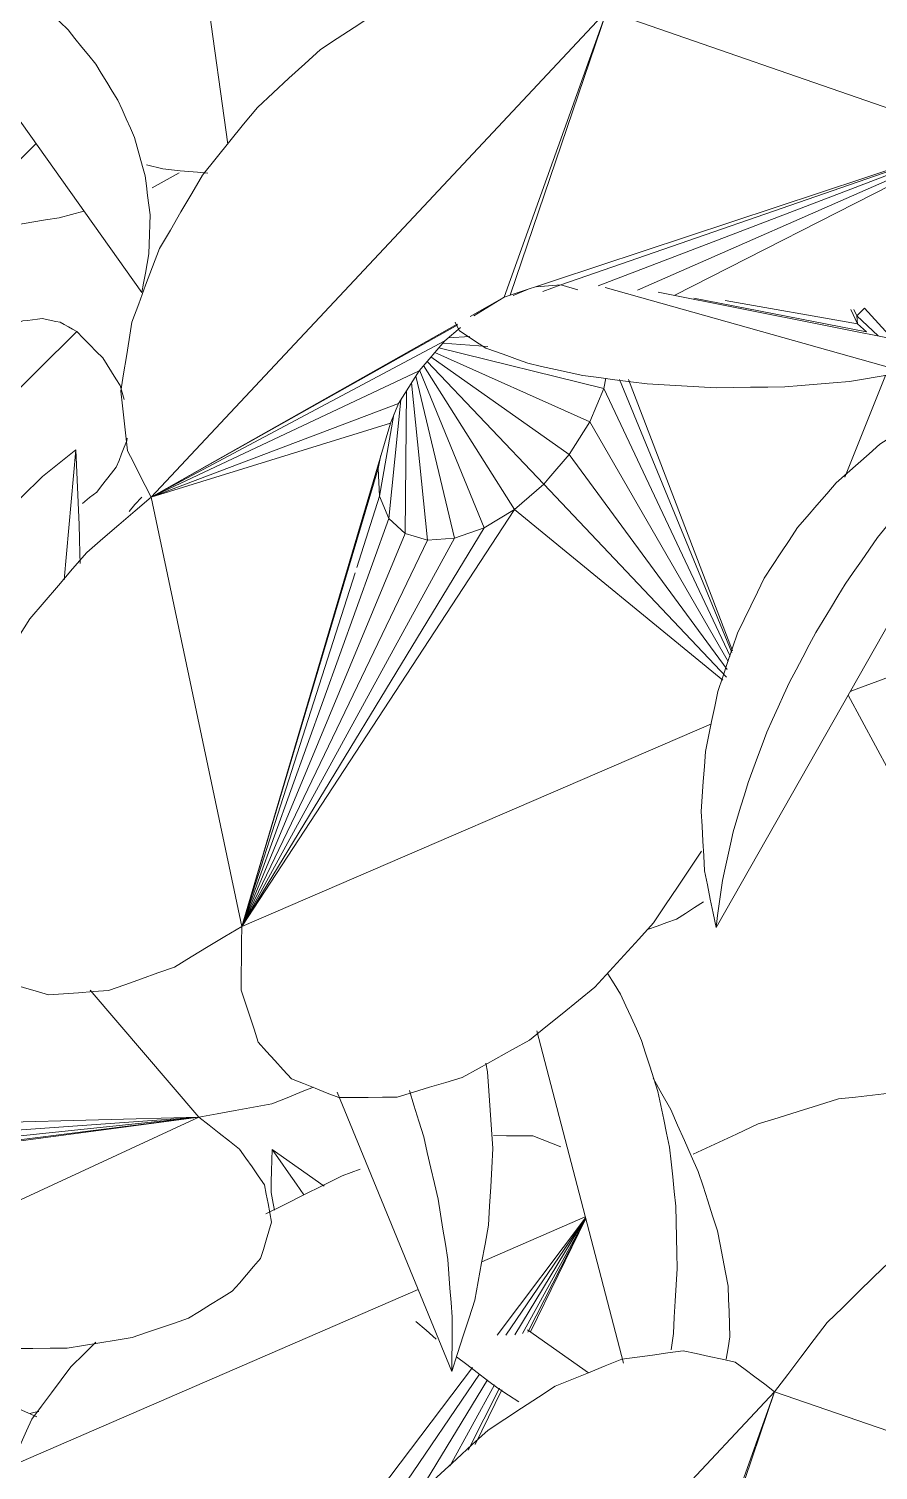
# Model space of a CAD drawing. Header units: metres. Extents: x 10.2 to 20.8, y -0.2 to 6.6.
# Drawn here: x 14.7724 to 14.8318, y 2.3673 to 2.4681 of the extents above; entities that cross this region are included whole.
import ezdxf

# ---------------------------------------------------------------- set-up
doc = ezdxf.new("R2010")
doc.units = ezdxf.units.M
doc.layers.add('Importações nas famílias', color=250, linetype='Continuous', lineweight=5)
doc.layers.add('Vegetação', color=7, linetype='Continuous', lineweight=5)

# ---------------------------------------------------------------- blocks, each defined once
blk = doc.blocks.new('Planta_pergolado_12200 - plantas pergolado_skp_Component_12-V3438-Corte 3')
at = {"layer": 'Importações nas famílias'}
for p, q in [((14.79307, 2.38714), (14.78942, 2.38971)), ((14.81155, 2.37407), (14.80729, 2.37708))]:
    blk.add_line(p, q, dxfattribs=at)
at = {"layer": 'Importações nas famílias', "flags": 128}
for points in [[(14.78942, 2.38971), (14.7894, 2.38896), (14.78938, 2.3882), (14.78936, 2.38745), (14.78935, 2.38669)], [(14.79164, 2.38652), (14.79112, 2.38727), (14.79056, 2.38808), (14.78999, 2.3889), (14.78942, 2.38971)], [(14.78935, 2.38669), (14.78949, 2.38593), (14.78958, 2.38546)], [(14.8009, 2.37644), (14.80019, 2.37706), (14.79948, 2.37768)], [(14.8052, 2.373), (14.80448, 2.37355), (14.80376, 2.3741), (14.80303, 2.37465), (14.80231, 2.3752)], [(14.80667, 2.37205), (14.80594, 2.37252), (14.8052, 2.373)]]:
    blk.add_lwpolyline(points, dxfattribs=at)
blk = doc.blocks.new('Planta_pergolado_12200 - plantas pergolado_skp_Component_12-V3439-Corte 3')
at = {"layer": 'Importações nas famílias'}
blk.add_line((14.77297, 2.37099), (14.7707, 2.372), dxfattribs=at)
at = {"layer": 'Importações nas famílias', "flags": 128}
for points in [[(14.76586, 2.37157), (14.76548, 2.3715), (14.76509, 2.37144), (14.7647, 2.37137), (14.76431, 2.3713)], [(14.76801, 2.3718), (14.76747, 2.37174), (14.76694, 2.37169), (14.7664, 2.37163), (14.76586, 2.37157)], [(14.7707, 2.372), (14.77003, 2.37195), (14.76935, 2.3719), (14.76868, 2.37185), (14.76801, 2.3718)], [(14.77122, 2.36959), (14.77109, 2.37019), (14.77096, 2.3708), (14.77083, 2.3714), (14.7707, 2.372)], [(14.76431, 2.3713), (14.76408, 2.37123), (14.76385, 2.37116)], [(14.76454, 2.37008), (14.76495, 2.37), (14.76537, 2.36992), (14.76578, 2.36984), (14.76619, 2.36976)], [(14.76619, 2.36976), (14.76676, 2.36969), (14.76732, 2.36961), (14.76788, 2.36954), (14.76844, 2.36946)], [(14.76844, 2.36946), (14.76913, 2.36939), (14.76983, 2.36932), (14.77052, 2.36925), (14.77121, 2.36918)], [(14.77149, 2.36855), (14.77136, 2.36907), (14.77122, 2.36959)]]:
    blk.add_lwpolyline(points, dxfattribs=at)
blk = doc.blocks.new('Planta_pergolado_12200 - plantas pergolado_skp_Component_12-V3441-Corte 3')
at = {"layer": 'Importações nas famílias'}
blk.add_line((14.77569, 2.43865), (14.77488, 2.42955), dxfattribs=at)
at = {"layer": 'Importações nas famílias', "flags": 128}
for points in [[(14.77569, 2.43865), (14.77511, 2.43818), (14.77453, 2.43772), (14.77395, 2.43725), (14.77337, 2.43678)], [(14.77589, 2.43443), (14.77584, 2.43549), (14.77579, 2.43654), (14.77574, 2.4376), (14.77569, 2.43865)], [(14.77337, 2.43678), (14.77288, 2.43629), (14.77239, 2.43581), (14.7719, 2.43532), (14.77141, 2.43483)], [(14.77141, 2.43483), (14.77101, 2.43433), (14.77061, 2.43382), (14.77021, 2.43332), (14.76981, 2.43281)], [(14.77601, 2.43069), (14.77599, 2.4314), (14.77596, 2.43241), (14.77593, 2.43342), (14.77589, 2.43443)], [(14.76981, 2.43281), (14.76951, 2.4323), (14.76921, 2.43178), (14.7689, 2.43127)]]:
    blk.add_lwpolyline(points, dxfattribs=at)
blk = doc.blocks.new('Planta_pergolado_12200 - plantas pergolado_skp_Component_16-V3443-Corte 3')
for name in ['Planta_pergolado_12200 - plantas pergolado_skp_Component_12-V3441-Corte 3', 'Planta_pergolado_12200 - plantas pergolado_skp_Component_12-V3438-Corte 3', 'Planta_pergolado_12200 - plantas pergolado_skp_Component_12-V3439-Corte 3']:
    blk.add_blockref(name, (0, 0))
blk = doc.blocks.new('Planta_pergolado_12200 - plantas pergolado_skp_Component_12-V3494-Corte 3')
at = {"layer": 'Importações nas famílias'}
for p, q in [((14.77312, 2.37137), (14.77273, 2.3713)), ((14.77273, 2.3713), (14.7725, 2.37123))]:
    blk.add_line(p, q, dxfattribs=at)
blk = doc.blocks.new('Planta_pergolado_12200 - plantas pergolado_skp_Component_12-V3495-Corte 3')
at = {"layer": 'Importações nas famílias', "flags": 128}
for points in [[(14.8177, 2.40582), (14.81833, 2.40622), (14.81896, 2.40662), (14.81959, 2.40703)], [(14.81567, 2.40508), (14.81635, 2.40533), (14.81702, 2.40557), (14.8177, 2.40582)]]:
    blk.add_lwpolyline(points, dxfattribs=at)
blk = doc.blocks.new('Planta_pergolado_12200 - plantas pergolado_skp_Component_12-V3497-Corte 3')
at = {"layer": 'Importações nas famílias'}
for p, q in [((14.78032, 2.43532), (14.77983, 2.43483)), ((14.77983, 2.43483), (14.77943, 2.43433))]:
    blk.add_line(p, q, dxfattribs=at)
blk = doc.blocks.new('Planta_pergolado_12200 - plantas pergolado_skp_Component_16-V3499-Corte 3')
for name in ['Planta_pergolado_12200 - plantas pergolado_skp_Component_12-V3497-Corte 3', 'Planta_pergolado_12200 - plantas pergolado_skp_Component_12-V3495-Corte 3', 'Planta_pergolado_12200 - plantas pergolado_skp_Component_12-V3494-Corte 3']:
    blk.add_blockref(name, (0, 0))
blk = doc.blocks.new('Planta_pergolado_12200 - plantas pergolado_skp_-V3569-Corte 3')
for name in ['Planta_pergolado_12200 - plantas pergolado_skp_Component_16-V3443-Corte 3', 'Planta_pergolado_12200 - plantas pergolado_skp_Component_16-V3499-Corte 3']:
    blk.add_blockref(name, (0, 0))
blk = doc.blocks.new('Planta_pergolado_12200 - plantas pergolado_skp_-V3936-Corte 3')
blk.add_blockref('Planta_pergolado_12200 - plantas pergolado_skp_-V3569-Corte 3', (0, 0))
blk = doc.blocks.new('Planta_pergolado_12200 - plantas pergolado_skp_Component_12-V3942-Corte 3')
at = {"layer": 'Importações nas famílias'}
blk.add_line((14.76667, 2.45387), (14.77292, 2.46006), dxfattribs=at)
at = {"layer": 'Importações nas famílias', "flags": 128}
for points in [[(14.76963, 2.4601), (14.77002, 2.46078), (14.77041, 2.46146), (14.7708, 2.46214)], [(14.76812, 2.45711), (14.7685, 2.45785), (14.76888, 2.4586), (14.76926, 2.45935), (14.76963, 2.4601)], [(14.76667, 2.45387), (14.76703, 2.45468), (14.7674, 2.45549), (14.76776, 2.4563), (14.76812, 2.45711)], [(14.78293, 2.45802), (14.7823, 2.45767), (14.78166, 2.45732), (14.78103, 2.45697)], [(14.77626, 2.45534), (14.7754, 2.45511), (14.77454, 2.45488)], [(14.77073, 2.45423), (14.76972, 2.45414), (14.7687, 2.45405), (14.76769, 2.45396), (14.76667, 2.45387)], [(14.77454, 2.45488), (14.77358, 2.45472), (14.77263, 2.45456), (14.77168, 2.4544), (14.77073, 2.45423)]]:
    blk.add_lwpolyline(points, dxfattribs=at)
blk = doc.blocks.new('Planta_pergolado_12200 - plantas pergolado_skp_Component_16-V3947-Corte 3')
blk.add_blockref('Planta_pergolado_12200 - plantas pergolado_skp_Component_12-V3942-Corte 3', (0, 0))
blk = doc.blocks.new('Planta_pergolado_12200 - plantas pergolado_skp_Component_12-V3982-Corte 3')
at = {"layer": 'Importações nas famílias'}
for p, q in [((14.75828, 2.42961), (14.77576, 2.44692)), ((14.76595, 2.44305), (14.76635, 2.44348)), ((14.77928, 2.43945), (14.77927, 2.43928))]:
    blk.add_line(p, q, dxfattribs=at)
at = {"layer": 'Importações nas famílias', "flags": 128}
for points in [[(14.76907, 2.44613), (14.76944, 2.44637), (14.76981, 2.44661), (14.77019, 2.44685), (14.77056, 2.4471)], [(14.77056, 2.4471), (14.77092, 2.44724), (14.77128, 2.44738), (14.77163, 2.44752), (14.77199, 2.44766)], [(14.77199, 2.44766), (14.77233, 2.4477), (14.77267, 2.44774), (14.77301, 2.44778), (14.77335, 2.44782)], [(14.77335, 2.44782), (14.77366, 2.44776), (14.77398, 2.4477), (14.77429, 2.44763), (14.77461, 2.44757)], [(14.77461, 2.44757), (14.77489, 2.44741), (14.77518, 2.44725), (14.77547, 2.44708), (14.77576, 2.44692)], [(14.76752, 2.44478), (14.76791, 2.44512), (14.7683, 2.44545), (14.76868, 2.44579), (14.76907, 2.44613)], [(14.77576, 2.44692), (14.77621, 2.44646), (14.77667, 2.44599), (14.77713, 2.44553), (14.77758, 2.44507)], [(14.77758, 2.44507), (14.77788, 2.44458), (14.77819, 2.4441), (14.77849, 2.44362), (14.77879, 2.44314)], [(14.76437, 2.44097), (14.76477, 2.44149), (14.76516, 2.44201), (14.76556, 2.44253), (14.76595, 2.44305)], [(14.77879, 2.44314), (14.77893, 2.44266), (14.77908, 2.44217)], [(14.7628, 2.43856), (14.76319, 2.43916), (14.76359, 2.43976), (14.76398, 2.44037), (14.76437, 2.44097)], [(14.77927, 2.43928), (14.77909, 2.43882), (14.7789, 2.43836), (14.77872, 2.43789), (14.77853, 2.43743)], [(14.76125, 2.43584), (14.76163, 2.43652), (14.76202, 2.4372), (14.76241, 2.43788), (14.7628, 2.43856)], [(14.77853, 2.43743), (14.77819, 2.437), (14.77784, 2.43656), (14.7775, 2.43613), (14.77716, 2.43569)], [(14.75973, 2.43285), (14.76011, 2.4336), (14.76049, 2.43434), (14.76087, 2.43509), (14.76125, 2.43584)], [(14.77716, 2.43569), (14.77666, 2.4353), (14.77617, 2.4349)], [(14.75828, 2.42961), (14.75864, 2.43042), (14.75901, 2.43123), (14.75937, 2.43204), (14.75973, 2.43285)], [(14.76234, 2.42998), (14.76133, 2.42989), (14.76031, 2.42979), (14.7593, 2.4297), (14.75828, 2.42961)], [(14.7652, 2.43046), (14.76424, 2.4303), (14.76329, 2.43014), (14.76234, 2.42998)]]:
    blk.add_lwpolyline(points, dxfattribs=at)
blk = doc.blocks.new('Planta_pergolado_12200 - plantas pergolado_skp_Component_12-V3984-Corte 3')
at = {"layer": 'Importações nas famílias'}
for p, q in [((14.76074, 2.47721), (14.78032, 2.44964)), ((14.76552, 2.4767), (14.76508, 2.47703)), ((14.76914, 2.47325), (14.76867, 2.47385))]:
    blk.add_line(p, q, dxfattribs=at)
at = {"layer": 'Importações nas famílias', "flags": 128}
for points in [[(14.762, 2.47778), (14.76168, 2.47764), (14.76137, 2.47749), (14.76105, 2.47735), (14.76074, 2.47721)], [(14.76074, 2.47721), (14.76159, 2.47686), (14.76245, 2.47651), (14.7633, 2.47616), (14.76415, 2.47581)], [(14.76345, 2.47771), (14.76309, 2.47773), (14.76273, 2.47774), (14.76236, 2.47776), (14.762, 2.47778)], [(14.76508, 2.47703), (14.76467, 2.4772), (14.76427, 2.47737), (14.76386, 2.47754), (14.76345, 2.47771)], [(14.76415, 2.47581), (14.76495, 2.4754), (14.76575, 2.47499), (14.76654, 2.47458), (14.76734, 2.47417)], [(14.76867, 2.47385), (14.76821, 2.47432), (14.76775, 2.47479)], [(14.76734, 2.47417), (14.76807, 2.47371), (14.7688, 2.47324), (14.76953, 2.47278), (14.77025, 2.47231)], [(14.77025, 2.47231), (14.77091, 2.4718), (14.77156, 2.47128), (14.77222, 2.47077), (14.77287, 2.47025)], [(14.77287, 2.47025), (14.77344, 2.46969), (14.77401, 2.46913), (14.77458, 2.46857), (14.77516, 2.46801)], [(14.77516, 2.46801), (14.77564, 2.46741), (14.77612, 2.46682), (14.7766, 2.46622), (14.77709, 2.46562)], [(14.77709, 2.46562), (14.77747, 2.46499), (14.77786, 2.46436), (14.77825, 2.46373), (14.77864, 2.4631)], [(14.77864, 2.4631), (14.77893, 2.46245), (14.77922, 2.46179), (14.77951, 2.46114), (14.7798, 2.46049)], [(14.7798, 2.46049), (14.77999, 2.45982), (14.78018, 2.45914), (14.78037, 2.45847), (14.78055, 2.4578)], [(14.78055, 2.4578), (14.78064, 2.45712), (14.78072, 2.45644), (14.78081, 2.45576), (14.78089, 2.45508)], [(14.78089, 2.45508), (14.78087, 2.4544), (14.78085, 2.45371), (14.78083, 2.45303), (14.78081, 2.45235)], [(14.78081, 2.45235), (14.78069, 2.45167), (14.78056, 2.45099), (14.78044, 2.45031), (14.78032, 2.44964)]]:
    blk.add_lwpolyline(points, dxfattribs=at)
blk = doc.blocks.new('Planta_pergolado_12200 - plantas pergolado_skp_Component_12-V3985-Corte 3')
at = {"layer": 'Importações nas famílias'}
blk.add_line((14.83256, 2.41616), (14.82969, 2.42149), dxfattribs=at)
at = {"layer": 'Importações nas famílias', "flags": 128}
for points in [[(14.83321, 2.42338), (14.83318, 2.42255), (14.83315, 2.42148), (14.83312, 2.4204)], [(14.83312, 2.4204), (14.83298, 2.41934), (14.83284, 2.41828), (14.8327, 2.41722), (14.83256, 2.41616)]]:
    blk.add_lwpolyline(points, dxfattribs=at)
blk = doc.blocks.new('Planta_pergolado_12200 - plantas pergolado_skp_Component_17-V3986-Corte 3')
at = {"layer": 'Importações nas famílias'}
for p, q in [((14.78382, 2.47792), (14.78633, 2.46002)), ((14.78064, 2.45857), (14.78179, 2.45829))]:
    blk.add_line(p, q, dxfattribs=at)
at = {"layer": 'Importações nas famílias', "flags": 128}
blk.add_lwpolyline([(14.78179, 2.45829), (14.783, 2.45817), (14.78421, 2.45806), (14.78492, 2.45799)], dxfattribs=at)
blk = doc.blocks.new('Planta_pergolado_12200 - plantas pergolado_skp_Component_16-V3987-Corte 3')
for name in ['Planta_pergolado_12200 - plantas pergolado_skp_Component_17-V3986-Corte 3', 'Planta_pergolado_12200 - plantas pergolado_skp_Component_12-V3984-Corte 3', 'Planta_pergolado_12200 - plantas pergolado_skp_Component_12-V3982-Corte 3', 'Planta_pergolado_12200 - plantas pergolado_skp_Component_12-V3985-Corte 3']:
    blk.add_blockref(name, (0, 0))
blk = doc.blocks.new('Planta_pergolado_12200 - plantas pergolado_skp_Component_17-V4004-Corte 3')
at = {"layer": 'Importações nas famílias'}
for p, q in [((14.7843, 2.39196), (14.77669, 2.40085)), ((14.7843, 2.39196), (14.75726, 2.37943)), ((14.7652, 2.38943), (14.7843, 2.39196)), ((14.7653, 2.38958), (14.7843, 2.39196)), ((14.76551, 2.38999), (14.7843, 2.39196)), ((14.76624, 2.39068), (14.7843, 2.39196)), ((14.76691, 2.39151), (14.7843, 2.39196))]:
    blk.add_line(p, q, dxfattribs=at)
at = {"layer": 'Importações nas famílias', "flags": 128}
for points in [[(14.7894, 2.39289), (14.79047, 2.39332), (14.79153, 2.39375), (14.79231, 2.39407)], [(14.7843, 2.39196), (14.78558, 2.39219), (14.78685, 2.39243), (14.78813, 2.39266), (14.7894, 2.39289)], [(14.78715, 2.38973), (14.78644, 2.39028), (14.78573, 2.39084), (14.78501, 2.3914), (14.7843, 2.39196)], [(14.78889, 2.38722), (14.78845, 2.38785), (14.78802, 2.38848), (14.78759, 2.3891), (14.78715, 2.38973)], [(14.78939, 2.38462), (14.78927, 2.38527), (14.78914, 2.38592), (14.78901, 2.38657), (14.78889, 2.38722)], [(14.78862, 2.38208), (14.78882, 2.38271), (14.78901, 2.38335), (14.7892, 2.38398), (14.78939, 2.38462)], [(14.78664, 2.37979), (14.78714, 2.38036), (14.78763, 2.38094), (14.78813, 2.38151), (14.78862, 2.38208)], [(14.78358, 2.3779), (14.78434, 2.37838), (14.78511, 2.37885), (14.78588, 2.37932), (14.78664, 2.37979)], [(14.77964, 2.37655), (14.78063, 2.37689), (14.78161, 2.37723), (14.7826, 2.37756), (14.78358, 2.3779)], [(14.7751, 2.37581), (14.77624, 2.376), (14.77737, 2.37618), (14.77851, 2.37636), (14.77964, 2.37655)], [(14.77027, 2.37575), (14.77148, 2.37577), (14.77269, 2.37578), (14.7739, 2.3758), (14.7751, 2.37581)]]:
    blk.add_lwpolyline(points, dxfattribs=at)
blk = doc.blocks.new('Planta_pergolado_12200 - plantas pergolado_skp_Component_16-V4005-Corte 3')
blk.add_blockref('Planta_pergolado_12200 - plantas pergolado_skp_Component_17-V4004-Corte 3', (0, 0))
blk = doc.blocks.new('Planta_pergolado_12200 - plantas pergolado_skp_Component_17-V4033-Corte 3')
at = {"layer": 'Importações nas famílias'}
for p, q in [((14.79559, 2.38832), (14.79431, 2.38785)), ((14.80408, 2.38184), (14.81132, 2.38498)), ((14.80515, 2.37672), (14.81134, 2.38491)), ((14.80577, 2.37671), (14.81134, 2.3849)), ((14.81134, 2.38489), (14.8064, 2.37674)), ((14.81135, 2.38488), (14.80693, 2.37682)), ((14.80731, 2.37693), (14.81135, 2.38488)), ((14.80748, 2.37695), (14.81135, 2.38487)), ((14.77115, 2.36754), (14.79963, 2.37991)), ((14.79694, 2.36585), (14.80343, 2.37445)), ((14.79845, 2.36592), (14.80393, 2.37398)), ((14.80448, 2.37359), (14.79983, 2.36592)), ((14.80497, 2.37325), (14.80184, 2.36754)), ((14.80312, 2.36867), (14.80532, 2.373)), ((14.80362, 2.36906), (14.80548, 2.37288))]:
    blk.add_line(p, q, dxfattribs=at)
at = {"layer": 'Importações nas famílias', "flags": 128}
for points in [[(14.83377, 2.39377), (14.83258, 2.39364), (14.8314, 2.3935), (14.83021, 2.39337), (14.82903, 2.39324)], [(14.82903, 2.39324), (14.82762, 2.3928), (14.82621, 2.39236), (14.8248, 2.39192), (14.8234, 2.39149)], [(14.80766, 2.39065), (14.80674, 2.39065), (14.80582, 2.39066), (14.8049, 2.39067)], [(14.8096, 2.38989), (14.80895, 2.39014), (14.80831, 2.39039), (14.80766, 2.39065)], [(14.8234, 2.39149), (14.82189, 2.39078), (14.82038, 2.39008), (14.81887, 2.38937)], [(14.79431, 2.38785), (14.79298, 2.38719), (14.79165, 2.38652), (14.79032, 2.38586), (14.78899, 2.38519)], [(14.7771, 2.37622), (14.77631, 2.37544), (14.77536, 2.3745)], [(14.77536, 2.3745), (14.77467, 2.37358), (14.77399, 2.37267), (14.7733, 2.37175), (14.77262, 2.37083)], [(14.77262, 2.37083), (14.77225, 2.37001), (14.77188, 2.36919), (14.77152, 2.36837), (14.77115, 2.36754)]]:
    blk.add_lwpolyline(points, dxfattribs=at)
blk = doc.blocks.new('Planta_pergolado_12200 - plantas pergolado_skp_Component_16-V4034-Corte 3')
blk.add_blockref('Planta_pergolado_12200 - plantas pergolado_skp_Component_17-V4033-Corte 3', (0, 0))
blk = doc.blocks.new('Planta_pergolado_12200 - plantas pergolado_skp_-V4056-Corte 3')
blk.add_blockref('Planta_pergolado_12200 - plantas pergolado_skp_Component_16-V4034-Corte 3', (0, 0))
blk = doc.blocks.new('Planta_pergolado_12200 - plantas pergolado_skp_-V4057-Corte 3')
for name in ['Planta_pergolado_12200 - plantas pergolado_skp_Component_16-V3947-Corte 3', 'Planta_pergolado_12200 - plantas pergolado_skp_Component_16-V3987-Corte 3', 'Planta_pergolado_12200 - plantas pergolado_skp_Component_16-V4005-Corte 3', 'Planta_pergolado_12200 - plantas pergolado_skp_-V4056-Corte 3']:
    blk.add_blockref(name, (0, 0))
blk = doc.blocks.new('Planta_pergolado_12200 - plantas pergolado_skp_Component_12-V4323-Corte 3')
at = {"layer": 'Importações nas famílias'}
for p, q in [((14.81745, 2.54541), (14.83833, 2.58218)), ((14.8365, 2.58143), (14.8372, 2.58205))]:
    blk.add_line(p, q, dxfattribs=at)
at = {"layer": 'Importações nas famílias', "flags": 128}
for points in [[(14.83484, 2.58253), (14.83397, 2.58214), (14.8331, 2.58175), (14.83222, 2.58135)], [(14.83222, 2.58135), (14.8314, 2.58081), (14.83057, 2.58027), (14.82974, 2.57974), (14.82891, 2.5792)], [(14.83378, 2.57873), (14.83446, 2.5794), (14.83514, 2.58008), (14.83582, 2.58076), (14.8365, 2.58143)], [(14.82891, 2.5792), (14.82815, 2.57853), (14.82739, 2.57786), (14.82663, 2.57718), (14.82586, 2.57651)], [(14.83119, 2.5758), (14.83184, 2.57653), (14.83248, 2.57726), (14.83313, 2.578), (14.83378, 2.57873)], [(14.82586, 2.57651), (14.82519, 2.57573), (14.82451, 2.57494), (14.82383, 2.57415), (14.82315, 2.57337)], [(14.82875, 2.57269), (14.82936, 2.57346), (14.82997, 2.57424), (14.83058, 2.57502), (14.83119, 2.5758)], [(14.82315, 2.57337), (14.82257, 2.57248), (14.82199, 2.5716), (14.8214, 2.57071), (14.82082, 2.56983)], [(14.82648, 2.56942), (14.82705, 2.57023), (14.82762, 2.57105), (14.82818, 2.57187), (14.82875, 2.57269)], [(14.82082, 2.56983), (14.82036, 2.56886), (14.81989, 2.5679), (14.81942, 2.56694), (14.81895, 2.56598)], [(14.82443, 2.56603), (14.82494, 2.56688), (14.82546, 2.56772), (14.82597, 2.56857), (14.82648, 2.56942)], [(14.81895, 2.56598), (14.81861, 2.56496), (14.81826, 2.56394), (14.81792, 2.56293), (14.81757, 2.56191)], [(14.82259, 2.56257), (14.82305, 2.56343), (14.82351, 2.5643), (14.82397, 2.56517), (14.82443, 2.56603)], [(14.81757, 2.56191), (14.81736, 2.56086), (14.81714, 2.55982), (14.81693, 2.55877), (14.81672, 2.55772)], [(14.82101, 2.55906), (14.8214, 2.55994), (14.8218, 2.56081), (14.8222, 2.56169), (14.82259, 2.56257)], [(14.81969, 2.55555), (14.82002, 2.55643), (14.82035, 2.55731), (14.82068, 2.55818), (14.82101, 2.55906)], [(14.81672, 2.55772), (14.81664, 2.55667), (14.81656, 2.55562), (14.81649, 2.55456), (14.81641, 2.55351)], [(14.81865, 2.55208), (14.81891, 2.55295), (14.81917, 2.55382), (14.81943, 2.55469), (14.81969, 2.55555)], [(14.81641, 2.55351), (14.81647, 2.55248), (14.81653, 2.55144), (14.81659, 2.55041), (14.81665, 2.54937)], [(14.8179, 2.54869), (14.81808, 2.54954), (14.81827, 2.55039), (14.81846, 2.55123), (14.81865, 2.55208)], [(14.81665, 2.54937), (14.81685, 2.54838), (14.81705, 2.54739), (14.81725, 2.5464), (14.81745, 2.54541)], [(14.81745, 2.54541), (14.81756, 2.54623), (14.81767, 2.54705), (14.81778, 2.54787), (14.8179, 2.54869)]]:
    blk.add_lwpolyline(points, dxfattribs=at)
blk = doc.blocks.new('Planta_pergolado_12200 - plantas pergolado_skp_Component_17-V4349-Corte 3')
at = {"layer": 'Importações nas famílias'}
for p, q in [((14.81272, 2.44999), (14.83366, 2.44409)), ((14.83732, 2.44551), (14.81641, 2.44968)), ((14.83097, 2.4469), (14.81891, 2.44925)), ((14.83036, 2.44746), (14.82109, 2.44908)), ((14.82988, 2.44845), (14.83036, 2.44746)), ((14.83031, 2.44802), (14.8301, 2.44845)), ((14.83083, 2.44856), (14.83031, 2.44802)), ((14.83031, 2.44802), (14.83036, 2.44746)), ((14.83179, 2.44661), (14.83031, 2.44802)), ((14.83281, 2.44641), (14.83083, 2.44856)), ((14.83097, 2.4469), (14.83036, 2.44746))]:
    blk.add_line(p, q, dxfattribs=at)
at = {"layer": 'Importações nas famílias', "flags": 128}
for points in [[(14.80252, 2.44696), (14.80237, 2.44727), (14.80221, 2.44758)], [(14.80436, 2.44576), (14.8039, 2.44606), (14.80344, 2.44636), (14.80298, 2.44666), (14.80252, 2.44696)], [(14.8073, 2.4447), (14.80657, 2.44496), (14.80583, 2.44523), (14.8051, 2.44549), (14.80436, 2.44576)], [(14.81115, 2.44385), (14.81019, 2.44406), (14.80923, 2.44427), (14.80826, 2.44448), (14.8073, 2.4447)], [(14.83366, 2.44409), (14.83269, 2.44392), (14.83172, 2.44375), (14.83076, 2.44359), (14.82979, 2.44342)], [(14.81564, 2.44326), (14.81451, 2.44341), (14.81339, 2.44355), (14.81227, 2.4437), (14.81115, 2.44385)], [(14.82046, 2.44299), (14.81925, 2.44306), (14.81805, 2.44313), (14.81684, 2.4432), (14.81564, 2.44326)], [(14.82528, 2.44304), (14.82408, 2.44303), (14.82287, 2.44302), (14.82166, 2.443), (14.82046, 2.44299)], [(14.82979, 2.44342), (14.82866, 2.44332), (14.82753, 2.44323), (14.82641, 2.44314), (14.82528, 2.44304)]]:
    blk.add_lwpolyline(points, dxfattribs=at)
blk = doc.blocks.new('Planta_pergolado_12200 - plantas pergolado_skp_Component_16-V4350-Corte 3')
for name, p in [('Planta_pergolado_12200 - plantas pergolado_skp_Component_17-V4349-Corte 3', (0, 0)), ('Planta_pergolado_12200 - plantas pergolado_skp_Component_12-V4323-Corte 3', (0.00301, -0.14017))]:
    blk.add_blockref(name, p)
blk = doc.blocks.new('Planta_pergolado_12200 - plantas pergolado_skp_Component_12-V4388-Corte 3')
at = {"layer": 'Importações nas famílias'}
for p, q in [((14.80449, 2.39514), (14.80437, 2.39574)), ((14.79398, 2.39372), (14.80198, 2.37418))]:
    blk.add_line(p, q, dxfattribs=at)
at = {"layer": 'Importações nas famílias', "flags": 128}
for points in [[(14.80486, 2.38977), (14.80477, 2.39111), (14.80467, 2.39245), (14.80458, 2.3938), (14.80449, 2.39514)], [(14.79903, 2.39382), (14.79934, 2.3928), (14.79968, 2.39169), (14.80002, 2.39058)], [(14.80002, 2.39058), (14.80027, 2.38949), (14.80053, 2.3884), (14.80078, 2.38732), (14.80104, 2.38623)], [(14.80456, 2.3844), (14.80463, 2.38574), (14.80471, 2.38708), (14.80478, 2.38842), (14.80486, 2.38977)], [(14.80104, 2.38623), (14.8012, 2.38518), (14.80137, 2.38412), (14.80154, 2.38307), (14.80171, 2.38201)], [(14.80359, 2.37916), (14.80383, 2.38047), (14.80407, 2.38178), (14.80431, 2.38309), (14.80456, 2.3844)], [(14.80171, 2.38201), (14.80179, 2.38101), (14.80186, 2.38), (14.80194, 2.37899), (14.80202, 2.37798)], [(14.80198, 2.37418), (14.80238, 2.37543), (14.80278, 2.37667), (14.80319, 2.37792), (14.80359, 2.37916)], [(14.80202, 2.37798), (14.80201, 2.37703), (14.802, 2.37608), (14.80199, 2.37513), (14.80198, 2.37418)]]:
    blk.add_lwpolyline(points, dxfattribs=at)
blk = doc.blocks.new('Planta_pergolado_12200 - plantas pergolado_skp_Component_12-V4391-Corte 3')
at = {"layer": 'Importações nas famílias'}
for p, q in [((14.80793, 2.39799), (14.81398, 2.37476)), ((14.81748, 2.37684), (14.81732, 2.37568))]:
    blk.add_line(p, q, dxfattribs=at)
at = {"layer": 'Importações nas famílias', "flags": 128}
for points in [[(14.81289, 2.40199), (14.81334, 2.40128), (14.81378, 2.40056)], [(14.81378, 2.40056), (14.81415, 2.39976), (14.81452, 2.39895), (14.81489, 2.39814), (14.81526, 2.39733)], [(14.81526, 2.39733), (14.81554, 2.39644), (14.81583, 2.39554), (14.81612, 2.39465), (14.8164, 2.39375)], [(14.81729, 2.39249), (14.81668, 2.39359), (14.81606, 2.39468)], [(14.8164, 2.39375), (14.8166, 2.39278), (14.8168, 2.39181), (14.817, 2.39084), (14.8172, 2.38987)], [(14.81921, 2.38817), (14.81873, 2.38925), (14.81825, 2.39033), (14.81777, 2.39141), (14.81729, 2.39249)], [(14.8172, 2.38987), (14.81732, 2.38884), (14.81743, 2.3878), (14.81754, 2.38676), (14.81765, 2.38573)], [(14.82056, 2.38402), (14.82022, 2.38506), (14.81989, 2.3861), (14.81955, 2.38713), (14.81921, 2.38817)], [(14.81765, 2.38573), (14.81767, 2.38464), (14.8177, 2.38355), (14.81772, 2.38246), (14.81774, 2.38137)], [(14.82131, 2.38013), (14.82112, 2.3811), (14.82093, 2.38207), (14.82075, 2.38305), (14.82056, 2.38402)], [(14.81774, 2.38137), (14.81768, 2.38023), (14.81761, 2.3791), (14.81754, 2.37797), (14.81748, 2.37684)], [(14.82143, 2.37659), (14.8214, 2.37747), (14.82137, 2.37836), (14.82134, 2.37924), (14.82131, 2.38013)], [(14.82118, 2.37504), (14.82131, 2.37582), (14.82143, 2.37659)]]:
    blk.add_lwpolyline(points, dxfattribs=at)
blk = doc.blocks.new('Planta_pergolado_12200 - plantas pergolado_skp_Component_17-V4392-Corte 3')
at = {"layer": 'Importações nas famílias'}
for p, q in [((14.82456, 2.37276), (14.79269, 2.33876)), ((14.81738, 2.35273), (14.82456, 2.37276)), ((14.82456, 2.37276), (14.81779, 2.35288)), ((14.85059, 2.36374), (14.82456, 2.37276))]:
    blk.add_line(p, q, dxfattribs=at)
at = {"layer": 'Importações nas famílias', "flags": 128}
for points in [[(14.82824, 2.37761), (14.82932, 2.37866), (14.8304, 2.37972), (14.83148, 2.38077), (14.83256, 2.38182)], [(14.82456, 2.37276), (14.82548, 2.37397), (14.8264, 2.37518), (14.82732, 2.3764), (14.82824, 2.37761)], [(14.81387, 2.37504), (14.81495, 2.37518), (14.81602, 2.37532), (14.81709, 2.37547), (14.81817, 2.37561)], [(14.81817, 2.37561), (14.81908, 2.37542), (14.81999, 2.37522), (14.8209, 2.37503), (14.82181, 2.37483)], [(14.80922, 2.37315), (14.81038, 2.37362), (14.81155, 2.37409), (14.81271, 2.37456), (14.81387, 2.37504)], [(14.82181, 2.37483), (14.8225, 2.37432), (14.82318, 2.3738), (14.82387, 2.37328), (14.82456, 2.37276)], [(14.80453, 2.37007), (14.8057, 2.37084), (14.80687, 2.37161), (14.80805, 2.37238), (14.80922, 2.37315)], [(14.80011, 2.36602), (14.80122, 2.36704), (14.80232, 2.36805), (14.80342, 2.36906), (14.80453, 2.37007)]]:
    blk.add_lwpolyline(points, dxfattribs=at)
blk = doc.blocks.new('Planta_pergolado_12200 - plantas pergolado_skp_Component_16-V4393-Corte 3')
for name in ['Planta_pergolado_12200 - plantas pergolado_skp_Component_12-V4391-Corte 3', 'Planta_pergolado_12200 - plantas pergolado_skp_Component_12-V4388-Corte 3', 'Planta_pergolado_12200 - plantas pergolado_skp_Component_17-V4392-Corte 3']:
    blk.add_blockref(name, (0, 0))
blk = doc.blocks.new('Planta_pergolado_12200 - plantas pergolado_skp_Component_17-V4408-Corte 3')
at = {"layer": 'Importações nas famílias'}
for p, q in [((14.81283, 2.46934), (14.78096, 2.43534)), ((14.80565, 2.44931), (14.81283, 2.46934)), ((14.81283, 2.46934), (14.80607, 2.44945)), ((14.83886, 2.46032), (14.81283, 2.46934)), ((14.80607, 2.44945), (14.83886, 2.46032)), ((14.80961, 2.45018), (14.83886, 2.46032)), ((14.81222, 2.45011), (14.83886, 2.46032)), ((14.81497, 2.44982), (14.83886, 2.46032)), ((14.81757, 2.44945), (14.83886, 2.46032)), ((14.80788, 2.45005), (14.80961, 2.45018)), ((14.80834, 2.44972), (14.80961, 2.45018)), ((14.80961, 2.45018), (14.81079, 2.44983)), ((14.80327, 2.44796), (14.80565, 2.44931)), ((14.80352, 2.44802), (14.80565, 2.44931)), ((14.80565, 2.44931), (14.80607, 2.44945)), ((14.80627, 2.44943), (14.80729, 2.44986)), ((14.78096, 2.43534), (14.80235, 2.44744)), ((14.78096, 2.43534), (14.8024, 2.44739)), ((14.8015, 2.44627), (14.80259, 2.44721)), ((14.8015, 2.44627), (14.78096, 2.43534)), ((14.79971, 2.44418), (14.8015, 2.44627)), ((14.80136, 2.44611), (14.8045, 2.44586)), ((14.80173, 2.44648), (14.80324, 2.44656)), ((14.80053, 2.44514), (14.8102, 2.43832)), ((14.80079, 2.44545), (14.81163, 2.44061)), ((14.80107, 2.44577), (14.81261, 2.44294)), ((14.79971, 2.44418), (14.78096, 2.43534)), ((14.79827, 2.44189), (14.79971, 2.44418)), ((14.79974, 2.44418), (14.80426, 2.43319)), ((14.8, 2.44453), (14.80638, 2.43448)), ((14.80841, 2.43623), (14.80026, 2.44483)), ((14.80029, 2.43232), (14.79917, 2.44333)), ((14.79947, 2.4438), (14.80218, 2.43246)), ((14.81163, 2.44061), (14.81261, 2.44294)), ((14.81261, 2.44294), (14.81276, 2.44366)), ((14.81261, 2.44294), (14.82145, 2.42421)), ((14.81372, 2.44356), (14.82156, 2.42447)), ((14.82161, 2.42459), (14.81433, 2.44357)), ((14.8323, 2.44385), (14.82946, 2.43673)), ((14.79758, 2.43384), (14.79843, 2.44215)), ((14.79883, 2.44278), (14.79872, 2.43279)), ((14.79827, 2.44189), (14.78096, 2.43534)), ((14.79693, 2.43539), (14.79794, 2.44111)), ((14.79769, 2.4405), (14.79827, 2.44189)), ((14.79769, 2.4405), (14.78096, 2.43534)), ((14.7873, 2.40531), (14.79769, 2.4405)), ((14.8102, 2.43832), (14.81163, 2.44061)), ((14.8213, 2.42384), (14.81163, 2.44061)), ((14.79684, 2.43734), (14.79703, 2.43826)), ((14.80877, 2.43665), (14.8102, 2.43832)), ((14.82123, 2.42327), (14.8102, 2.43832)), ((14.7873, 2.40531), (14.79684, 2.43734)), ((14.79693, 2.43539), (14.79684, 2.43734)), ((14.80841, 2.43623), (14.80638, 2.43448)), ((14.80877, 2.43665), (14.80841, 2.43623)), ((14.80841, 2.43623), (14.8212, 2.42274)), ((14.7873, 2.40531), (14.78096, 2.43534)), ((14.79534, 2.4304), (14.79693, 2.43539)), ((14.79758, 2.43384), (14.79693, 2.43539)), ((14.80638, 2.43448), (14.7873, 2.40531)), ((14.80638, 2.43448), (14.80426, 2.43319)), ((14.80638, 2.43448), (14.82093, 2.42252)), ((14.7873, 2.40531), (14.79758, 2.43384)), ((14.7873, 2.40531), (14.80426, 2.43319)), ((14.79872, 2.43279), (14.79758, 2.43384)), ((14.80426, 2.43319), (14.80218, 2.43246)), ((14.7873, 2.40531), (14.79872, 2.43279)), ((14.7873, 2.40531), (14.80218, 2.43246)), ((14.7873, 2.40531), (14.80029, 2.43232)), ((14.79935, 2.4326), (14.79872, 2.43279)), ((14.80029, 2.43232), (14.79935, 2.4326)), ((14.80218, 2.43246), (14.80029, 2.43232)), ((14.7873, 2.40531), (14.79522, 2.43005)), ((14.7873, 2.40531), (14.82014, 2.41948))]:
    blk.add_line(p, q, dxfattribs=at)
at = {"layer": 'Importações nas famílias', "flags": 128}
for points in [[(14.7928, 2.46665), (14.79397, 2.46742), (14.79515, 2.46819), (14.79632, 2.46896), (14.79749, 2.46973)], [(14.78839, 2.4626), (14.78949, 2.46361), (14.79059, 2.46463), (14.7917, 2.46564), (14.7928, 2.46665)], [(14.78455, 2.45785), (14.78551, 2.45904), (14.78647, 2.46023), (14.78743, 2.46142), (14.78839, 2.4626)], [(14.78156, 2.45273), (14.78231, 2.45401), (14.78305, 2.45529), (14.7838, 2.45657), (14.78455, 2.45785)], [(14.77961, 2.44758), (14.7801, 2.44886), (14.78058, 2.45015), (14.78107, 2.45144), (14.78156, 2.45273)], [(14.77884, 2.44275), (14.77903, 2.44396), (14.77923, 2.44516), (14.77942, 2.44637), (14.77961, 2.44758)], [(14.7793, 2.43858), (14.77919, 2.43962), (14.77907, 2.44066), (14.77896, 2.44171), (14.77884, 2.44275)], [(14.78096, 2.43534), (14.78055, 2.43615), (14.78013, 2.43696), (14.77972, 2.43777), (14.7793, 2.43858)], [(14.77647, 2.43147), (14.77759, 2.43243), (14.77871, 2.4334), (14.77984, 2.43437), (14.78096, 2.43534)], [(14.77249, 2.42683), (14.77349, 2.42799), (14.77448, 2.42915), (14.77547, 2.43031), (14.77647, 2.43147)], [(14.76931, 2.42175), (14.77011, 2.42302), (14.7709, 2.42429), (14.7717, 2.42556), (14.77249, 2.42683)], [(14.83308, 2.42295), (14.83177, 2.42246), (14.83045, 2.42197), (14.82983, 2.42174)], [(14.81944, 2.41057), (14.81861, 2.40931), (14.81777, 2.40806), (14.81693, 2.40681), (14.81609, 2.40555)], [(14.7873, 2.40531), (14.78612, 2.4046), (14.78494, 2.40389), (14.78376, 2.40317), (14.78259, 2.40246)], [(14.78726, 2.40084), (14.78727, 2.40196), (14.78728, 2.40308), (14.78729, 2.40419), (14.7873, 2.40531)], [(14.81609, 2.40555), (14.81506, 2.40442), (14.81404, 2.4033), (14.81301, 2.40217), (14.81199, 2.40105)], [(14.78259, 2.40246), (14.78144, 2.40205), (14.78028, 2.40164), (14.77913, 2.40123), (14.77798, 2.40083)], [(14.77379, 2.40052), (14.77292, 2.40078), (14.77205, 2.40104), (14.77118, 2.4013), (14.77031, 2.40157)], [(14.77798, 2.40083), (14.77693, 2.40075), (14.77589, 2.40067), (14.77484, 2.4006), (14.77379, 2.40052)], [(14.78845, 2.3972), (14.78816, 2.39811), (14.78786, 2.39902), (14.78756, 2.39993), (14.78726, 2.40084)], [(14.81199, 2.40105), (14.81085, 2.40012), (14.80971, 2.3992), (14.80856, 2.39828), (14.80742, 2.39736)], [(14.79078, 2.39464), (14.7902, 2.39528), (14.78962, 2.39592), (14.78904, 2.39656), (14.78845, 2.3972)], [(14.80742, 2.39736), (14.80624, 2.3967), (14.80507, 2.39605), (14.80389, 2.39539), (14.80271, 2.39473)], [(14.79409, 2.39333), (14.79327, 2.39365), (14.79244, 2.39398), (14.79161, 2.39431), (14.79078, 2.39464)], [(14.80271, 2.39473), (14.80157, 2.39439), (14.80043, 2.39405), (14.7993, 2.3937), (14.79816, 2.39336)], [(14.79816, 2.39336), (14.79714, 2.39335), (14.79613, 2.39334), (14.79511, 2.39334), (14.79409, 2.39333)]]:
    blk.add_lwpolyline(points, dxfattribs=at)
blk = doc.blocks.new('Planta_pergolado_12200 - plantas pergolado_skp_Component_16-V4409-Corte 3')
blk.add_blockref('Planta_pergolado_12200 - plantas pergolado_skp_Component_17-V4408-Corte 3', (0, 0))
blk = doc.blocks.new('Planta_pergolado_12200 - plantas pergolado_skp_-V4413-Corte 3')
for name in ['Planta_pergolado_12200 - plantas pergolado_skp_Component_16-V4409-Corte 3', 'Planta_pergolado_12200 - plantas pergolado_skp_Component_16-V4393-Corte 3']:
    blk.add_blockref(name, (0, 0))
blk = doc.blocks.new('Planta_pergolado_12200 - plantas pergolado_skp_-V4414-Corte 3')
for name in ['Planta_pergolado_12200 - plantas pergolado_skp_-V4413-Corte 3', 'Planta_pergolado_12200 - plantas pergolado_skp_Component_16-V4350-Corte 3']:
    blk.add_blockref(name, (0, 0))
blk = doc.blocks.new('Planta_pergolado_12200 - plantas pergolado_skp_-V4514-Corte 3')
for name in ['Planta_pergolado_12200 - plantas pergolado_skp_-V4414-Corte 3', 'Planta_pergolado_12200 - plantas pergolado_skp_-V4057-Corte 3']:
    blk.add_blockref(name, (0, 0))
blk = doc.blocks.new('Planta_pergolado_12200 - Planta_pergolado_12200-V5114-Corte 3')
for name in ['Planta_pergolado_12200 - plantas pergolado_skp_-V4514-Corte 3', 'Planta_pergolado_12200 - plantas pergolado_skp_-V3936-Corte 3']:
    blk.add_blockref(name, (0, 0))

msp = doc.modelspace()

# ---------------------------------------------------------------- block references
at = {"layer": 'Vegetação', "color": 250}
msp.add_blockref('Planta_pergolado_12200 - Planta_pergolado_12200-V5114-Corte 3', (0, 0), dxfattribs=at)

doc.saveas('drawing.dxf')
